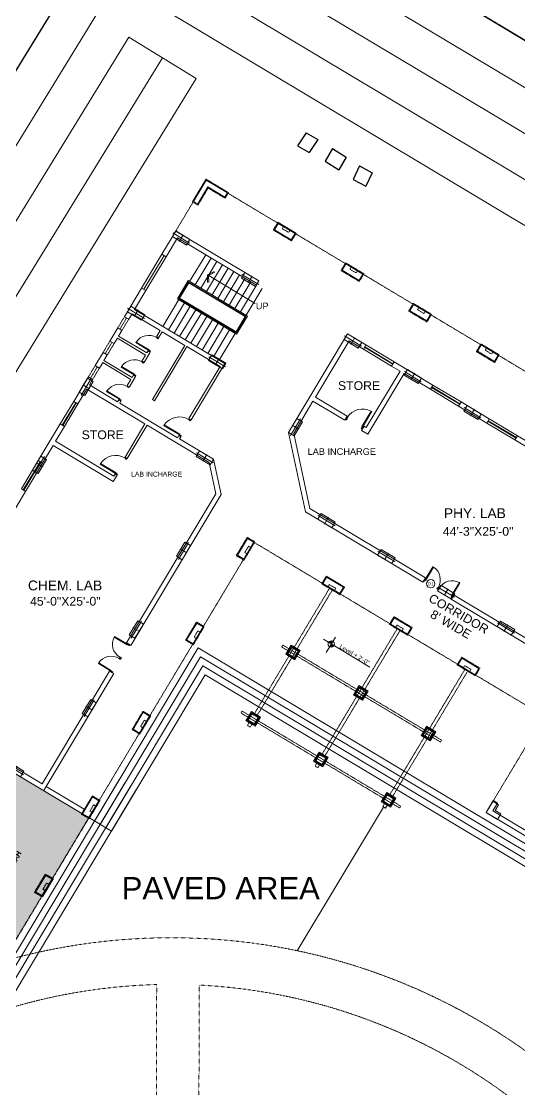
# Model space of a CAD drawing. Header units: inches. Extents: x -110725 to 51121, y 8404 to 44825.
# Drawn here: x 39566 to 40476, y 24195 to 26145 of the extents above; entities that cross this region are included whole.
import ezdxf
from ezdxf.enums import TextEntityAlignment as Align

# ---------------------------------------------------------------- set-up
doc = ezdxf.new("R2010")
doc.units = ezdxf.units.IN
doc.header["$LTSCALE"] = 0.1
doc.header["$MEASUREMENT"] = 0
for name, pattern in [('CENTER', [2, 1.25, -0.25, 0.25, -0.25]), ('DASHED', [0.75, 0.5, -0.25]), ('DASHED2', [0.375, 0.25, -0.125])]:
    doc.linetypes.add(name, pattern=pattern)
doc.layers.get('0').update_dxf_attribs({"color": 1, "lineweight": 0})
doc.layers.get('Defpoints').update_dxf_attribs({"lineweight": 0})
for name, color, linetype in [('boundary', 6, 'Continuous'), ('building', 6, 'Continuous'), ('GF', 1, 'Continuous'), ('GFW', 5, 'Continuous'), ('MAN HOL', 154, 'Continuous')]:
    doc.layers.add(name, color=color, linetype=linetype)
for name, color, linetype, lineweight in [('Col.', 4, 'Continuous', 0), ('dim', 252, 'Continuous', 0), ('DOOR', 32, 'Continuous', 0), ('h', 8, 'Continuous', 0), ('HATCH', 5, 'Continuous', 5), ('stair', 5, 'Continuous', 0), ('TEXT', 3, 'Continuous', 0), ('WALL', 7, 'Continuous', 0), ('WIN', 160, 'Continuous', 0)]:
    doc.layers.add(name, color=color, linetype=linetype, lineweight=lineweight)
doc.styles.add('ARIAL', font='arial.ttf')
doc.styles.add('as', font='arial.ttf')
doc.styles.add('EHSAN', font='arial.ttf', dxfattribs={"height": 54})
doc.styles.add('ROMAND', font='romand.shx')
doc.dimstyles.new('DIM1', dxfattribs={"dimtxt": 54, "dimasz": 6, "dimexe": 6, "dimexo": 3, "dimgap": 1, "dimtad": 0, "dimzin": 0, "dimdsep": 46, "dimlunit": 4, "dimtxsty": 'EHSAN', "dimblk": 'ARCHTICK', "dimcen": 3, "dimdle": 6, "dimclrd": 4, "dimclre": 4, "dimclrt": 6, "dimadec": 0, "dimazin": 0, "dimtfac": 1, "dimtofl": 0, "dimtmove": 1, "dimatfit": 3, "dimldrblk": 'ARCHTICK', "dimfxl": 4, "dimtolj": 1, "dimtzin": 3, "dimlwd": -1, "dimlwe": -1, "dimarcsym": 0})

# ---------------------------------------------------------------- blocks, each defined once
blk = doc.blocks.new('_ArchTick')
at = {"color": 0, "linetype": 'ByBlock', "const_width": 0.15}
blk.add_lwpolyline([(-0.5, -0.5), (0.5, 0.5)], dxfattribs=at)
blk = doc.blocks.new('*D2543')
at = {"layer": 'Defpoints', "color": 0, "transparency": 16777216}
for p in [(40158.6, 26623.7), (40018.8, 26390.9, 1175.7), (42987, 24608.8, 1175.7)]:
    blk.add_point(p, dxfattribs=at)
at = {"layer": 'dim', "color": 4, "transparency": 16777216}
for p, q in [((40138.1, 26636.1), (41544, 25792)), ((40020.4, 26393.4), (40161.7, 26628.8)), ((43147.4, 24829.3), (41741.5, 25673.4)), ((42988.5, 24611.4), (43129.9, 24846.8))]:
    blk.add_line(p, q, dxfattribs=at)
at = {"layer": 'dim', "color": 4, "transparency": 16777216, "xscale": 24, "yscale": 24, "zscale": 24}
for p, rotation in [((40158.6, 26623.7), 149.019361839217), ((43126.8, 24841.6), 329.019361839217)]:
    blk.add_blockref('_ArchTick', p, dxfattribs=dict(at, rotation=rotation))
at = {"layer": 'dim', "color": 6, "transparency": 16777216, "insert": (41642.7, 25732.7), "char_height": 54, "attachment_point": 5, "rotation": 329.0194, "style": 'EHSAN'}
blk.add_mtext('\\A1;288\'-6"', dxfattribs=at)
blk = doc.blocks.new('*D2545')
at = {"layer": 'Defpoints', "color": 0, "transparency": 16777216}
for p in [(39710.6, 26306.5, 1175.7), (38022.1, 24460.8), (38421.1, 24214.8, 1175.7)]:
    blk.add_point(p, dxfattribs=at)
at = {"layer": 'dim', "color": 4, "transparency": 16777216}
for p, q in [((39324.1, 26572.9), (38738, 25622.1)), ((39708, 26308), (39306.4, 26555.6)), ((38009.5, 24440.4), (38595.6, 25391.2)), ((38418.6, 24216.4), (38017, 24464))]:
    blk.add_line(p, q, dxfattribs=at)
at = {"layer": 'dim', "color": 4, "transparency": 16777216, "xscale": 24, "yscale": 24, "zscale": 24}
for p, rotation in [((39311.5, 26552.5), 58.34713072888594), ((38022.1, 24460.8), 238.3471307288859)]:
    blk.add_blockref('_ArchTick', p, dxfattribs=dict(at, rotation=rotation))
at = {"layer": 'dim', "color": 6, "transparency": 16777216, "insert": (38666.8, 25506.6), "char_height": 54, "attachment_point": 5, "rotation": 58.3471, "style": 'EHSAN'}
blk.add_mtext('\\A1;204\'-9{\\H1x;\\S1/4;}"', dxfattribs=at)
blk = doc.blocks.new('D-1')
for points in [[(1.5, 34.9), (1.5, 1.9), (3, 1.9), (3, 34.9)], [(2.2, 0.4), (2.2, -1.9), (0, -1.9), (0, 1.9), (1.5, 1.9), (1.5, 0.4)], [(33.7, 0.4), (34.5, 0.4), (34.5, 1.9), (36, 1.9), (36, -1.9), (33.7, -1.9)]]:
    blk.add_lwpolyline(points, close=True)
blk.add_arc((1.5, 1.9), 33, 0, 87.3947)
blk = doc.blocks.new('44')
at = {"layer": 'Col.', "linetype": 'Continuous'}
blk.add_lwpolyline([(-24729.4, 37327.3), (-24729.4, 37339.3), (-24759.4, 37339.3), (-24759.4, 37327.3)], close=True, dxfattribs=at)
at = {"layer": 'dim', "linetype": 'Continuous'}
for p, q in [((-24744.4, 37340.5), (-24744.4, 37326.1)), ((-24762.4, 37333.3), (-24726.4, 37333.3))]:
    blk.add_line(p, q, dxfattribs=at)
blk = doc.blocks.new('A$C266513BC')
at = {"layer": 'WALL'}
for p, q in [((0, 52.1), (12.5, 58.5)), ((0, 52.1), (86.9, 0)), ((0, 52.1), (0.3, 38)), ((2, 50.9), (13.5, 56.7)), ((2, 50.9), (2.3, 38))]:
    blk.add_line(p, q, dxfattribs=at)
blk = doc.blocks.new('YT')
at = {"layer": 'GF'}
for points in [[(-42608.1, 13072.2), (-42619.7, 13079.1), (-42601.2, 13110), (-42589.6, 13103.1)], [(-42693.7, 12929.4), (-42705.3, 12936.3), (-42686.8, 12967.2), (-42675.2, 12960.2)]]:
    blk.add_lwpolyline(points, close=True, dxfattribs=at)
at = {"layer": 'GFW', "linetype": 'DASHED2'}
for p, q in [((-42522.6, 13215), (-42588.9, 13104.4)), ((-42606.2, 13084.2), (-42599.3, 13095.7)), ((-42602.4, 13081.8), (-42606.2, 13084.2)), ((-42595.4, 13093.4), (-42599.3, 13095.7)), ((-42608.9, 13070.9), (-42675.2, 12960.2)), ((-42705.3, 12936.3), (-42827.5, 13009.5)), ((-42691.8, 12941.3), (-42684.8, 12952.9)), ((-42681, 12950.6), (-42684.8, 12952.9)), ((-42687.9, 12939), (-42691.8, 12941.3))]:
    blk.add_line(p, q, dxfattribs=at)
for points in [[(-42607.6, 13070.1), (-42621.8, 13078.6), (-42601.7, 13112.1), (-42587.6, 13103.6)], [(-42693.2, 12927.3), (-42707.3, 12935.8), (-42687.3, 12969.2), (-42673.1, 12960.8)]]:
    blk.add_lwpolyline(points, close=True, dxfattribs=at)
at = {"layer": 'stair'}
for points in [[(-42456.1, 13279.4), (-42685.4, 12896.4), (-42851.1, 12995.6)], [(-42466.4, 13285.5), (-42689.6, 12912.9), (-42844.9, 13005.9)], [(-42435.5, 13267), (-42677.2, 12863.5), (-42863.4, 12975)], [(-42445.8, 13273.2), (-42681.3, 12880), (-42857.2, 12985.3)]]:
    blk.add_lwpolyline(points, dxfattribs=at)
at = {"layer": 'TEXT', "style": 'ROMAND'}
for s, p in [('PROPOSED', (-42690.1, 13100.9)), ('VERANDAH', (-42678.8, 13094.1))]:
    blk.add_text(s, height=9.6, rotation=59.08, dxfattribs=at).set_placement(p)

msp = doc.modelspace()

# ---------------------------------------------------------------- hatches: boundary and pattern name
at = {"layer": 'h', "linetype": 'Continuous'}
msp.add_hatch(color=252, dxfattribs=at).paths.add_polyline_path([(39555.72893, 24771.82479), (39689.55993, 24691.66705), (39518.45089, 24405.99102), (39384.62298, 24486.14708)])
at = {"layer": 'TEXT'}
h = msp.add_hatch(color=256, dxfattribs=at)
h.paths.add_polyline_path([(40132.01846, 25008.58729), (40135.02283, 25013.60337, 0.4142135624), (40127.00238, 25011.59165)])
h.paths.add_polyline_path([(40132.01846, 25008.58729), (40129.01409, 25003.57121, 0.4142135624), (40137.03454, 25005.58292)])

# ---------------------------------------------------------------- linework, layer by layer
at = {"color": 9}
for p, q in [((39963.91336, 26336.08242), (42949.96697, 24547.0137, 1.07221)), ((39875.42634, 26305.16784, -0.01849), (42912.96363, 24485.25311, 1.07221)), ((38743.15184, 24594.79168), (39764.10777, 26256.07586, 1.07221)), ((39838.42302, 26243.40728, -0.01849), (42875.96031, 24423.49255, 1.07221)), ((39801.4197, 26181.64671, -0.01849), (42838.95699, 24361.73198, 1.07221)), ((39762.61943, 26116.14615, 1.07221), (38804.49156, 24557.09485, 1.07221)), ((39762.61943, 26116.14615, 1.07221), (39885.29888, 26040.75248, 1.07221)), ((39823.95916, 26078.44932, 1.07221), (38865.83129, 24519.39801, 1.07221)), ((38927.17101, 24481.70118, 1.07221), (39885.29888, 26040.75248, 1.07221))]:
    msp.add_line(p, q, dxfattribs=at)
at = {"layer": 'boundary', "linetype": 'CENTER', "elevation": -26.09038}
for points in [[(39710.56934, 26306.46684), (40018.84892, 26390.86365), (42986.98218, 24608.79412)], [(39710.56934, 26306.46684), (38692.71091, 24650.22286)]]:
    msp.add_lwpolyline(points, dxfattribs=at)
at = {"layer": 'building', "linetype": 'Continuous', "elevation": 1.07221}
msp.add_lwpolyline([(36256.32114, 20787.09078), (38421.12416, 24214.83069), (38608.38637, 24266.09692), (38729.46594, 24450.76329), (38692.71091, 24650.22286), (39710.56934, 26306.46684), (40018.84892, 26390.86365), (42986.98218, 24608.79412), (43023.17783, 24483.42297), (42986.87764, 24420.82334), (43301.37527, 24234.54273), (43531.66734, 24283.46768), (46076.03119, 22826.982)], dxfattribs=at)
at = {"layer": 'Col.', "linetype": 'Continuous'}
for p, q in [((40427.19868, 24721.47069), (40414.86667, 24700.88133)), ((40437.49336, 24715.30468), (40427.19868, 24721.47069)), ((40437.49336, 24715.30468), (40431.32735, 24705.01)), ((40441.62203, 24698.84399), (40431.32735, 24705.01)), ((40435.45602, 24688.54932), (40414.86667, 24700.88133)), ((40441.62203, 24698.84399), (40435.45602, 24688.54932))]:
    msp.add_line(p, q, dxfattribs=at)
at = {"layer": 'HATCH', "linetype": 'DASHED'}
for points, elevation in [([(39812.63913, 23995.09732), (39813.38079, 24387.00634)], 25.37558), ([(39890.18125, 23993.72175), (39890.92379, 24386.09921)], 27.51999)]:
    msp.add_lwpolyline(points, dxfattribs=dict(at, elevation=elevation))
msp.add_circle((39840.11864, 23357.89444, 27.16259), 1114.64012, dxfattribs=at)
for start, end in [(91.48829472, 133.95947298), (47.08479239, 87.17122986)]:
    msp.add_arc((39840.11864, 23357.89444, 27.16259), 1029.45919, start, end, dxfattribs=at)
at = {"layer": 'MAN HOL', "linetype": 'Continuous'}
for points, elevation in [([(40086.14165, 25941.60415), (40070.54832, 25917.93326), (40091.96013, 25905.3193)], 5.95671), ([(40086.14165, 25941.60415), (40107.55346, 25928.99019)], 5.95671), ([(40107.55346, 25928.99019), (40091.96013, 25905.3193)], 5.95671), ([(40134.43769, 25912.88457), (40120.80601, 25889.59176), (40145.8628, 25874.00538)], 6.31411), ([(40134.43769, 25912.88457), (40159.49448, 25897.2982)], 6.31411), ([(40159.49448, 25897.2982), (40145.8628, 25874.00538)], 6.31411), ([(40159.49448, 25897.2982), (40145.8628, 25874.00538)], 6.31411), ([(40183.77998, 25881.11397), (40172.24248, 25856.53588), (40195.24305, 25843.96898)], 6.67151), ([(40183.77998, 25881.11397), (40206.78054, 25868.54707)], 6.67151), ([(40206.78054, 25868.54707), (40195.24305, 25843.96898)], 6.67151)]:
    msp.add_lwpolyline(points, dxfattribs=dict(at, elevation=elevation))
at = {"layer": 'stair'}
for p, q in [((39873.50632, 25670.20919), (39902.79472, 25719.10898)), ((39883.80101, 25664.04321), (39913.08941, 25712.943)), ((39894.0957, 25657.87723), (39923.38411, 25706.77702)), ((39904.39039, 25651.71125), (39933.6788, 25700.61104)), ((39914.68509, 25645.54527), (39943.97349, 25694.44506)), ((39924.97978, 25639.37929), (39954.26818, 25688.27908)), ((39935.27447, 25633.21331), (39964.56288, 25682.1131)), ((39945.56916, 25627.04733), (39974.85757, 25675.94712)), ((39871.96482, 25667.63552), (39872.47865, 25668.49341)), ((39882.25951, 25661.46954), (39882.77335, 25662.32743)), ((39955.86385, 25620.88135), (39985.15226, 25669.78114)), ((39966.15855, 25614.71537), (39995.44695, 25663.61516)), ((39976.45324, 25608.54939), (40005.74164, 25657.44918)), ((39853.7238, 25637.18039), (39824.43539, 25588.2806)), ((39892.55421, 25655.30356), (39893.06804, 25656.16145)), ((39902.8489, 25649.13758), (39903.36273, 25649.99547)), ((39913.14359, 25642.9716), (39913.65742, 25643.82949)), ((39923.43828, 25636.80562), (39923.95211, 25637.66351)), ((39864.01849, 25631.01441), (39834.73008, 25582.11462)), ((39874.31318, 25624.84843), (39845.02478, 25575.94864)), ((39884.60787, 25618.68245), (39855.31947, 25569.78266)), ((39865.55998, 25633.58808), (39865.04615, 25632.73019)), ((39875.85468, 25627.4221), (39875.34084, 25626.56421)), ((39886.14937, 25621.25612), (39885.63554, 25620.39823)), ((39933.73297, 25630.63964), (39934.24681, 25631.49753)), ((39944.02767, 25624.47366), (39944.5415, 25625.33155)), ((39894.90257, 25612.51647), (39865.61416, 25563.61668)), ((39905.19726, 25606.35049), (39875.90885, 25557.4507)), ((39915.49195, 25600.18451), (39886.20354, 25551.28472)), ((39896.44406, 25615.09014), (39895.93023, 25614.23225)), ((39906.73875, 25608.92416), (39906.22492, 25608.06627)), ((39917.03344, 25602.75818), (39916.51961, 25601.90029)), ((39925.78664, 25594.01853), (39896.49824, 25545.11874)), ((39936.08133, 25587.85255), (39906.79293, 25538.95276)), ((39946.37603, 25581.68657), (39917.08762, 25532.78678)), ((39927.32814, 25596.5922), (39926.81431, 25595.73431)), ((39947.91752, 25584.26024), (39947.40369, 25583.40235)), ((39956.67072, 25575.52059), (39927.38231, 25526.6208)), ((40227.19622, 24710.97386), (40070.02768, 24448.56599)), ((39689.55993, 24691.66705), (39730.7387, 24667.00313))]:
    msp.add_line(p, q, dxfattribs=at)
at = {"layer": 'stair', "elevation": 27.16259}
for points in [[(39851.15012, 25638.72188), (39959.24439, 25573.97909), (39979.02691, 25607.00789), (39870.93264, 25671.75069)], [(39853.89357, 25639.41), (39958.55627, 25576.72254), (39976.28347, 25606.31978), (39871.62076, 25669.00724)], [(39855.26529, 25639.75406), (39958.21221, 25578.09426), (39974.91174, 25605.97572), (39871.96482, 25667.63552)]]:
    msp.add_lwpolyline(points, close=True, dxfattribs=at)
for points in [[(40899.10944, 21845.45053), (41067.37438, 21845.45053), (41237.23664, 22015.31279), (41237.23664, 23859.58394), (41380.83462, 24108.30295), (39889.23638, 25001.69199), (39699.85462, 24685.50107)], [(40899.10944, 21857.45053), (41062.40382, 21857.45053), (41225.23664, 22020.28335), (41225.23664, 23862.79933), (41364.53783, 24104.07608), (39893.36509, 24985.23132), (39710.14931, 24679.33509)], [(40899.10944, 21869.45053), (41057.43325, 21869.45053), (41213.23664, 22025.25392), (41213.23664, 23866.01472), (41348.24104, 24099.84922), (39897.49381, 24968.77065), (39720.444, 24673.16911)], [(40899.10944, 21881.45053), (41052.46269, 21881.45053), (41201.23664, 22030.22448), (41201.23664, 23869.23011), (41331.94425, 24095.62235), (39901.62252, 24952.30997), (39730.7387, 24667.00313)]]:
    msp.add_lwpolyline(points, dxfattribs=at)
at = {"layer": 'TEXT'}
for p, q in [((39785.92264, 25658.2651), (39822.91852, 25720.03325)), ((39789.78314, 25655.95286), (39826.77903, 25717.72101)), ((39793.64365, 25653.64061), (39830.63954, 25715.40877)), ((40202.58428, 24966.32206), (40117.64542, 25017.19598)), ((40122.70928, 24993.04473), (40139.56007, 25021.17873))]:
    msp.add_line(p, q, dxfattribs=at)
for centre, radius in [((40313.59531, 25118.65488, 27.16259), 7.69524), ((40132.01846, 25008.58729, 27.16259), 5.84699)]:
    msp.add_circle(centre, radius, dxfattribs=at)
at = {"layer": 'WALL'}
for p, q in [((39822.91852, 25720.03325), (39848.22473, 25762.28439)), ((40000.07144, 25671.33618), (39848.22473, 25762.28439)), ((39851.32126, 25749.93888), (39830.63954, 25715.40877)), ((39830.63954, 25715.40877), (39851.32126, 25749.93888)), ((39995.44695, 25663.61516), (39851.32126, 25749.93888)), ((39830.63954, 25715.40877), (39822.91852, 25720.03325)), ((39785.8839, 25658.20042), (39754.5789, 25605.93375)), ((39793.60492, 25653.57594), (39785.8839, 25658.20042)), ((39994.41929, 25661.89938), (40000.07144, 25671.33618)), ((39772.96193, 25619.1105), (39793.60492, 25653.57594)), ((39793.60492, 25653.57594), (39788.6338, 25645.27618)), ((39772.96193, 25619.1105), (39937.67701, 25520.45482)), ((39754.5789, 25605.93375), (39762.29992, 25601.30926)), ((39762.29992, 25601.30926), (39768.33744, 25611.38948)), ((39768.33744, 25611.38948), (39819.81091, 25580.55958)), ((39742.24694, 25585.34436), (39727.85966, 25561.32341)), ((39742.24694, 25585.34436), (39749.96796, 25580.71988)), ((39749.96796, 25580.71988), (39743.93044, 25570.63966)), ((39819.81091, 25580.55958), (39813.13109, 25569.407)), ((39823.67141, 25578.24734), (39816.9916, 25567.09475)), ((39823.67141, 25578.24734), (39864.85018, 25553.58342)), ((39727.85966, 25561.32341), (39735.58067, 25556.69893)), ((39741.6182, 25566.77915), (39735.58067, 25556.69893)), ((39741.6182, 25566.77915), (39793.09166, 25535.94925)), ((39743.93044, 25570.63966), (39795.4039, 25539.80976)), ((39813.13109, 25569.407), (39816.9916, 25567.09475)), ((40053.97201, 25394.47668), (40161.78389, 25574.47891)), ((40103.22063, 25459.18648), (40164.88043, 25562.1334)), ((40195.24164, 25554.43947), (40161.78389, 25574.47891)), ((40190.61716, 25546.71845), (40164.88043, 25562.1334)), ((39701.14041, 25516.71308), (39715.52769, 25540.73403)), ((39715.52769, 25540.73403), (39723.24871, 25536.10954)), ((39790.27236, 25522.48442), (39801.57665, 25541.35802)), ((39795.4039, 25539.80976), (39797.71614, 25543.67027)), ((39797.71614, 25543.67027), (39801.57665, 25541.35802)), ((39805.50262, 25454.497), (39864.85018, 25553.58342)), ((39809.36313, 25452.18476), (39868.71069, 25551.27117)), ((39868.71069, 25551.27117), (39929.19201, 25515.04604)), ((40190.61716, 25546.71845), (40195.24164, 25554.43947)), ((40190.61716, 25546.71845), (40195.24164, 25554.43947)), ((39714.89895, 25522.16881), (39708.86143, 25512.0886)), ((39714.89895, 25522.16881), (39766.37241, 25491.33891)), ((39723.24871, 25536.10954), (39717.21119, 25526.02932)), ((39717.21119, 25526.02932), (39768.68465, 25495.19942)), ((39786.41185, 25524.79666), (39793.09166, 25535.94925)), ((39786.41185, 25524.79666), (39790.27236, 25522.48442)), ((39937.67701, 25520.45482), (39876.0172, 25417.50789)), ((40242.09062, 25515.88855), (40246.71511, 25523.60957)), ((40317.49111, 25481.21845), (40246.71511, 25523.60957)), ((39708.86143, 25512.0886), (39701.14041, 25516.71308)), ((39929.19201, 25515.04604), (39872.15669, 25419.82014)), ((40195.87286, 25403.69266), (40257.53266, 25506.63958)), ((40198.96939, 25391.34715), (40265.25368, 25502.01509)), ((40257.53266, 25506.63958), (40242.09062, 25515.88855)), ((40312.86663, 25473.49744), (40265.25368, 25502.01509)), ((39661.96074, 25451.29889), (39688.80845, 25496.1237)), ((39696.52947, 25491.49921), (39688.80845, 25496.1237)), ((39696.52947, 25491.49921), (39688.80845, 25496.1237)), ((39696.52947, 25491.49921), (39690.49194, 25481.41899)), ((39741.96541, 25450.58909), (39690.49194, 25481.41899)), ((39690.49194, 25481.41899), (39741.96541, 25450.58909)), ((39759.6926, 25480.18633), (39766.37241, 25491.33891)), ((39763.55311, 25477.87409), (39774.85741, 25496.74769)), ((39768.68465, 25495.19942), (39770.9969, 25499.05993)), ((39770.9969, 25499.05993), (39774.85741, 25496.74769)), ((40312.86663, 25473.49744), (40317.49111, 25481.21845)), ((39669.68176, 25446.67441), (39685.86746, 25473.69797)), ((39685.86746, 25473.69797), (39792.03147, 25410.1113)), ((39759.6926, 25480.18633), (39763.55311, 25477.87409)), ((39661.96074, 25451.29889), (39669.68176, 25446.67441)), ((39744.27765, 25454.4496), (39741.96541, 25450.58909)), ((39744.27765, 25454.4496), (39748.13816, 25452.13736)), ((39748.13816, 25452.13736), (39745.82592, 25448.27685)), ((39745.82592, 25448.27685), (39851.34651, 25385.07555)), ((39805.50262, 25454.497), (39809.36313, 25452.18476)), ((40063.51186, 25392.88891), (40098.59614, 25451.46546)), ((40156.50379, 25416.78182), (40098.59614, 25451.46546)), ((40161.12827, 25424.50284), (40103.22063, 25459.18648)), ((40364.34009, 25442.66753), (40368.96458, 25450.38855)), ((40415.81355, 25411.83763), (40364.34009, 25442.66753)), ((40420.43804, 25419.55865), (40368.96458, 25450.38855)), ((40156.50379, 25416.78182), (40161.12827, 25424.50284)), ((39597.21795, 25343.20462), (39637.29682, 25410.12012)), ((39628.83214, 25378.47207), (39645.01784, 25405.49564)), ((39645.01784, 25405.49564), (39637.29682, 25410.12012)), ((39755.80634, 25349.62998), (39792.03147, 25410.1113)), ((39759.66685, 25347.31774), (39795.89198, 25407.79906)), ((39795.89198, 25407.79906), (39909.14945, 25339.96378)), ((39872.15669, 25419.82014), (39876.0172, 25417.50789)), ((40187.38786, 25398.28388), (40192.01235, 25406.0049)), ((40195.87286, 25403.69266), (40192.01235, 25406.0049)), ((40415.81355, 25411.83763), (40420.43804, 25419.55865)), ((39853.65875, 25388.93606), (39851.34651, 25385.07555)), ((39853.65875, 25388.93606), (39857.51926, 25386.62382)), ((39857.51926, 25386.62382), (39855.20702, 25382.76331)), ((40053.97201, 25394.47668), (40084.7476, 25249.94315)), ((40063.51186, 25392.88891), (40092.7341, 25255.6505)), ((40198.96939, 25391.34715), (40187.38786, 25398.28388)), ((40467.28701, 25381.00773), (40471.9115, 25388.72875)), ((40523.38496, 25357.89885), (40471.9115, 25388.72875)), ((39604.93897, 25338.58014), (39624.20766, 25370.75105)), ((39624.20766, 25370.75105), (39734.23218, 25304.85214)), ((39628.83214, 25378.47207), (39734.99616, 25314.8854)), ((39855.20702, 25382.76331), (39917.13595, 25345.67113)), ((40518.76047, 25350.17783), (40467.28701, 25381.00773)), ((39755.80634, 25349.62998), (39759.66685, 25347.31774)), ((39917.13595, 25345.67113), (39930.83577, 25281.3317)), ((39604.93897, 25338.58014), (39597.21795, 25343.20462)), ((39909.14945, 25339.96378), (39921.29592, 25282.91948)), ((39734.23218, 25304.85214), (39741.16891, 25316.43367)), ((39734.99616, 25314.8854), (39737.3084, 25318.74591)), ((39737.3084, 25318.74591), (39741.16891, 25316.43367)), ((39574.10907, 25287.10668), (39543.27917, 25235.63321)), ((39574.10907, 25287.10668), (39566.38805, 25291.73116)), ((39758.25536, 25010.7077), (39921.29592, 25282.91948)), ((39765.97638, 25006.08322), (39930.83577, 25281.3317)), ((40299.32798, 25121.42076), (40084.7476, 25249.94315)), ((40303.95247, 25129.14178), (40092.7341, 25255.6505)), ((40303.95247, 25129.14178), (40299.32798, 25121.42076)), ((40355.42593, 25098.31188), (40350.80145, 25090.59086)), ((40551.20227, 24981.05214), (40355.42593, 25098.31188)), ((40569.74084, 24959.45766), (40350.80145, 25090.59086)), ((39758.25536, 25010.7077), (39765.97638, 25006.08322)), ((39604.10585, 24753.34039), (39727.42546, 24959.23424)), ((39611.82687, 24748.71591), (39735.14648, 24954.60975)), ((39727.42546, 24959.23424), (39735.14648, 24954.60975)), ((39604.10585, 24753.34039), (39346.73855, 24907.4899)), ((39555.72893, 24771.82479), (39676.69156, 24699.37452)), ((39611.82687, 24748.71591), (39607.20239, 24740.99489)), ((39611.82687, 24748.71591), (39681.31605, 24707.09554)), ((40427.92329, 24722.67974), (40414.85538, 24700.8616)), ((40435.64431, 24718.05525), (40427.92329, 24722.67974)), ((40435.64431, 24718.05525), (40427.20088, 24703.95813)), ((40521.43304, 24647.51802), (40427.20088, 24703.95813)), ((40515.52171, 24640.56775), (40414.85538, 24700.8616))]:
    msp.add_line(p, q, dxfattribs=at)
at = {"layer": 'WALL', "elevation": 27.16259}
msp.add_lwpolyline([(39942.52017, 25831.7754), (39903.77044, 25854.98445), (39880.55424, 25816.23901), (39888.27441, 25811.6131), (39906.86555, 25842.6398), (39937.89568, 25824.05438), (39942.52017, 25831.7754)], dxfattribs=at)
for points in [[(40035.1724, 25776.28158), (40028.23567, 25764.70005), (40059.11975, 25746.20211), (40066.05648, 25757.78364)], [(40158.70871, 25702.28982), (40151.77198, 25690.70829), (40182.65605, 25672.21035), (40189.59278, 25683.79188)], [(40282.24501, 25628.29806), (40275.30828, 25616.71653), (40306.19236, 25598.21859), (40313.12909, 25609.80011)], [(40405.78132, 25554.30629), (40398.84459, 25542.72476), (40429.72867, 25524.22682), (40436.6654, 25535.80835)], [(39972.16735, 25163.50711), (39960.58582, 25170.44384), (39979.08376, 25201.32791), (39990.66529, 25194.39119)], [(40147.44488, 25100.48845), (40154.3816, 25112.06998), (40123.49753, 25130.56792), (40116.5608, 25118.98639)], [(40270.98118, 25026.49668), (40277.91791, 25038.07821), (40247.03383, 25056.57615), (40240.09711, 25044.99462)], [(39879.67765, 25009.08673), (39868.09612, 25016.02345), (39886.59406, 25046.90753), (39898.17559, 25039.9708)], [(40071.45317, 24995.5073), (40059.87165, 25002.44402), (40052.93492, 24990.86249), (40064.51645, 24983.92577)], [(40394.51749, 24952.50492), (40401.45422, 24964.08645), (40370.57014, 24982.58439), (40363.63341, 24971.00286)], [(40194.98948, 24921.51553), (40183.40795, 24928.45226), (40176.47123, 24916.87073), (40188.05275, 24909.934)], [(39782.04963, 24846.08743), (39770.4681, 24853.02416), (39788.96604, 24883.90824), (39800.54757, 24876.97151)], [(39998.82761, 24874.25199), (39987.24609, 24881.18872), (39980.30936, 24869.60719), (39991.89089, 24862.67047)], [(40318.52579, 24847.52377), (40306.94426, 24854.4605), (40300.00753, 24842.87897), (40311.58906, 24835.94224)], [(40122.36392, 24800.26023), (40110.78239, 24807.19696), (40103.84567, 24795.61543), (40115.42719, 24788.6787)], [(39689.55993, 24691.66705), (39677.9784, 24698.60378), (39696.47634, 24729.48785), (39708.05787, 24722.55113)], [(40245.90023, 24726.26847), (40234.3187, 24733.2052), (40227.38197, 24721.62367), (40238.9635, 24714.68694)]]:
    msp.add_lwpolyline(points, close=True, dxfattribs=at)
at = {"layer": 'WIN', "linetype": 'DASHED2'}
for p, q in [((40044.82367, 25770.50097), (40042.51143, 25766.64046)), ((40042.51143, 25766.64046), (40054.09296, 25759.70374)), ((40056.4052, 25763.56425), (40054.09296, 25759.70374)), ((40168.35998, 25696.50921), (40166.04774, 25692.6487)), ((40166.04774, 25692.6487), (40177.62927, 25685.71197)), ((40179.94151, 25689.57248), (40177.62927, 25685.71197)), ((40291.89629, 25622.51745), (40289.58404, 25618.65694)), ((40289.58404, 25618.65694), (40301.16557, 25611.72021)), ((39742.24694, 25585.34436), (39754.5789, 25605.93375)), ((39758.43941, 25603.6215), (39746.10745, 25583.03212)), ((39749.96796, 25580.71988), (39762.29992, 25601.30926)), ((40303.47782, 25615.58072), (40301.16557, 25611.72021)), ((39715.52769, 25540.73403), (39727.85966, 25561.32341)), ((39731.72016, 25559.01117), (39719.3882, 25538.42179)), ((39723.24871, 25536.10954), (39735.58067, 25556.69893)), ((40415.43259, 25548.52569), (40413.12035, 25544.66518)), ((40413.12035, 25544.66518), (40424.70188, 25537.72845)), ((40427.01412, 25541.58896), (40424.70188, 25537.72845)), ((39688.80845, 25496.1237), (39701.14041, 25516.71308)), ((39705.00092, 25514.40084), (39692.66896, 25493.81145)), ((39696.52947, 25491.49921), (39708.86143, 25512.0886)), ((40519.12616, 24877.87087), (39991.95213, 25193.62044)), ((39974.08745, 25175.47063), (39981.02418, 25187.05215)), ((39977.94796, 25173.15838), (39974.08745, 25175.47063)), ((39984.88469, 25184.73991), (39981.02418, 25187.05215)), ((39689.55993, 24691.66705), (39971.3966, 25162.22027)), ((40126.21207, 25113.20578), (40128.52432, 25117.06629)), ((40140.10585, 25110.12956), (40128.52432, 25117.06629)), ((40128.77757, 25110.19093), (39990.46318, 24879.26185)), ((40133.92492, 25107.10794), (39995.61052, 24876.17886)), ((40137.7936, 25106.26905), (40140.10585, 25110.12956)), ((39881.59775, 25021.05024), (39888.53447, 25032.63177)), ((39892.39498, 25030.31953), (39888.53447, 25032.63177)), ((40252.31388, 25036.19916), (40113.99948, 24805.27009)), ((40257.46122, 25033.11617), (40119.14683, 24802.1871)), ((40249.74838, 25039.21402), (40252.06062, 25043.07453)), ((40263.64215, 25036.1378), (40252.06062, 25043.07453)), ((40261.32991, 25032.27729), (40263.64215, 25036.1378)), ((39885.45826, 25018.738), (39881.59775, 25021.05024)), ((40041.64936, 25003.15878), (40043.70469, 25006.59035)), ((40331.18758, 24829.74059), (40041.64936, 25003.15878)), ((40333.24291, 24833.17215), (40043.70469, 25006.59035)), ((40375.85018, 24962.2074), (40237.53579, 24731.27833)), ((40380.99753, 24959.12441), (40242.68314, 24728.19534)), ((40373.28469, 24965.22226), (40375.59693, 24969.08277)), ((40387.17846, 24962.14604), (40375.59693, 24969.08277)), ((40384.86622, 24958.28553), (40387.17846, 24962.14604)), ((40256.72709, 24709.3141), (39967.18887, 24882.73229)), ((39967.30802, 24882.93115), (39969.36335, 24886.36271)), ((40258.78241, 24712.74566), (39969.2442, 24886.16386)), ((39783.96973, 24858.05095), (39790.90645, 24869.63248)), ((39787.83024, 24855.73871), (39783.96973, 24858.05095)), ((39794.76696, 24867.32023), (39790.90645, 24869.63248)), ((39983.52645, 24867.68032), (39978.90196, 24859.9593)), ((39984.04931, 24856.87631), (39978.90196, 24859.9593)), ((39988.6738, 24864.59733), (39984.04931, 24856.87631)), ((40427.92329, 24722.67974), (40501.91506, 24846.21605)), ((40107.06276, 24793.68856), (40102.43827, 24785.96754)), ((40107.58562, 24782.88455), (40102.43827, 24785.96754)), ((40112.2101, 24790.60557), (40107.58562, 24782.88455)), ((39691.48002, 24703.63057), (39698.41675, 24715.21209)), ((39695.34053, 24701.31832), (39691.48002, 24703.63057)), ((39702.27726, 24712.89985), (39698.41675, 24715.21209)), ((40256.84624, 24709.51295), (40258.90157, 24712.94452))]:
    msp.add_line(p, q, dxfattribs=at)
at = {"layer": 'WIN'}
for p, q in [((40190.61716, 25546.71845), (40242.09062, 25515.88855)), ((40192.67249, 25550.15001), (40244.14595, 25519.32011)), ((40193.18632, 25551.00791), (40244.65978, 25520.178)), ((40195.24164, 25554.43947), (40246.71511, 25523.60957)), ((40317.49111, 25481.21845), (40368.96458, 25450.38855)), ((40312.86663, 25473.49744), (40364.34009, 25442.66753)), ((40314.92196, 25476.929), (40366.39542, 25446.0991)), ((40315.43579, 25477.78689), (40366.90925, 25446.95699)), ((39661.96074, 25451.29889), (39637.29682, 25410.12012)), ((39665.82125, 25448.98665), (39641.15733, 25407.80788)), ((39666.67914, 25448.47282), (39642.01522, 25407.29405)), ((39645.01784, 25405.49564), (39669.68176, 25446.67441)), ((40415.81355, 25411.83763), (40467.28701, 25381.00773)), ((40417.86888, 25415.2692), (40469.34234, 25384.4393)), ((40418.38271, 25416.12709), (40469.85617, 25385.29719)), ((40420.43804, 25419.55865), (40471.9115, 25388.72875)), ((39566.38805, 25291.73116), (39597.21795, 25343.20462)), ((39569.81961, 25289.67583), (39600.64951, 25341.1493)), ((39570.6775, 25289.162), (39601.50741, 25340.63546)), ((39574.10907, 25287.10668), (39604.93897, 25338.58014))]:
    msp.add_line(p, q, dxfattribs=at)
at = {"layer": 'WIN', "linetype": 'Continuous'}
for p, q in [((40331.18758, 24829.74059), (40333.24291, 24833.17215)), ((40230.59906, 24719.6968), (40225.97458, 24711.97578)), ((40231.12192, 24708.89279), (40225.97458, 24711.97578)), ((40235.74641, 24716.61381), (40231.12192, 24708.89279))]:
    msp.add_line(p, q, dxfattribs=at)
at = {"layer": 'WIN', "linetype": 'DASHED2', "elevation": 27.16259}
for points in [[(39944.57775, 25832.29149), (39903.25459, 25857.0419), (39878.49656, 25815.7233), (39888.79012, 25809.55542), (39907.3814, 25840.58236), (39938.41177, 25821.9968)], [(40034.65631, 25778.33916), (40026.17809, 25764.18396), (40059.63584, 25744.14453), (40068.11406, 25758.29973)], [(40158.19262, 25704.3474), (40149.71439, 25690.1922), (40183.17214, 25670.15276), (40191.65037, 25684.30797)], [(40281.72892, 25630.35564), (40273.2507, 25616.20044), (40306.70845, 25596.161), (40315.18667, 25610.3162)], [(40405.26523, 25556.36388), (40396.78701, 25542.20868), (40430.24476, 25522.16924), (40438.72298, 25536.32444)], [(39972.68344, 25161.44953), (39958.52824, 25169.92775), (39978.56767, 25203.3855), (39992.72288, 25194.90728)], [(40147.96097, 25098.43086), (40156.43919, 25112.58606), (40122.98144, 25132.6255), (40114.50322, 25118.4703)], [(40271.49727, 25024.4391), (40279.9755, 25038.5943), (40246.51775, 25058.63374), (40238.03952, 25044.47854)], [(39880.19374, 25007.02914), (39866.03854, 25015.50736), (39886.07797, 25048.96511), (39900.23317, 25040.48689)], [(40395.03358, 24950.44734), (40403.5118, 24964.60254), (40370.05405, 24984.64198), (40361.57583, 24970.48677)], [(39782.56572, 24844.02985), (39768.41052, 24852.50807), (39788.44995, 24885.96582), (39802.60515, 24877.4876)], [(39690.07602, 24689.60946), (39675.92081, 24698.08769), (39695.96025, 24731.54544), (39710.11545, 24723.06721)]]:
    msp.add_lwpolyline(points, close=True, dxfattribs=at)
for points in [[(39879.78326, 25814.95232), (39848.22473, 25762.28439)], [(40033.88556, 25777.05233), (39943.807, 25831.00465)], [(40157.42187, 25703.06056), (40067.34331, 25757.01289)], [(40280.95818, 25629.0688), (40190.87962, 25683.02113)], [(40404.49448, 25555.07704), (40314.41593, 25609.02937)], [(40528.03079, 25481.08528), (40437.95223, 25535.0376)]]:
    msp.add_lwpolyline(points, dxfattribs=at)
at = {"layer": 'WIN', "linetype": 'Continuous', "elevation": 27.16259}
for points in [[(40075.56834, 24996.53947), (40058.83947, 25006.55919), (40048.81975, 24989.83032), (40065.54862, 24979.8106)], [(40073.51076, 24996.02338), (40059.35556, 25004.50161), (40050.87733, 24990.34641), (40065.03254, 24981.86818)], [(40199.10465, 24922.54771), (40182.37577, 24932.56743), (40172.35606, 24915.83855), (40189.08493, 24905.81884)], [(40197.04707, 24922.03162), (40182.89186, 24930.50984), (40174.41364, 24916.35464), (40188.56884, 24907.87642)], [(40002.94278, 24875.28417), (39986.21391, 24885.30389), (39976.19419, 24868.57501), (39992.92307, 24858.5553)], [(40000.8852, 24874.76808), (39986.73, 24883.24631), (39978.25177, 24869.0911), (39992.40698, 24860.61288)], [(40322.64096, 24848.55595), (40305.91208, 24858.57567), (40295.89236, 24841.84679), (40312.62124, 24831.82707)], [(40320.58337, 24848.03986), (40306.42817, 24856.51808), (40297.94995, 24842.36288), (40312.10515, 24833.88466)], [(40126.47909, 24801.29241), (40109.75021, 24811.31213), (40099.7305, 24794.58325), (40116.45937, 24784.56353)], [(40124.42151, 24800.77632), (40110.2663, 24809.25454), (40101.78808, 24795.09934), (40115.94328, 24786.62112)], [(40250.0154, 24727.30065), (40233.28652, 24737.32037), (40223.2668, 24720.59149), (40239.99568, 24710.57177)], [(40247.95781, 24726.78456), (40233.80261, 24735.26278), (40225.32439, 24721.10758), (40239.47959, 24712.62936)]]:
    msp.add_lwpolyline(points, close=True, dxfattribs=at)

# ---------------------------------------------------------------- block references
at = {"layer": 'Col.', "linetype": 'Continuous', "xscale": -1}
for p, rotation in [((80296.18662, 45006.00898, 27.16259), 148.9999999999941), ((80422.29663, 44930.47571, 27.16259), 148.9999999999941), ((80213.9738, 44868.74628, 27.16259), 148.9999999999941), ((80609.74579, 44818.2035, 27.16259), 148.9999999999941), ((80361.96594, 44780.10429, 27.16259), 148.9999999999941), ((80719.05155, 44753.1472, 27.16259), 148.9999999999941), ((20428.196, 65915.97607, 27.16259), 238.9999999996858), ((80827.99217, 44687.48538, 27.16259), 148.9999999999941), ((20810.24741, 65842.43858, 27.16259), 238.9999999996858), ((20343.06802, 65773.78703, 27.16259), 238.9999999996858), ((80339.38102, 44604.84796, 27.16259), 148.9999999999941), ((80561.65187, 44490.32056, 27.16259), 148.9999999999941), ((20605.6032, 65616.56219, 27.16259), 238.9999999996858), ((80670.7977, 44424.99714, 27.16259), 148.9999999999941), ((80779.90006, 44359.60136, 27.16259), 148.9999999999941), ((20519.66512, 65473.08037, 27.16259), 238.9999999996858), ((80889.02415, 44294.24175, 27.16259), 148.9999999999941), ((20433.72705, 65329.59855, 27.16259), 238.9999999996858), ((79993.15687, 44035.89565, 27.16259), 148.9999999999941)]:
    msp.add_blockref('44', p, dxfattribs=dict(at, rotation=rotation))
at = {"layer": 'dim', "linetype": 'Continuous'}
msp.add_blockref('YT', (82212.14746, 11476.64004, 27.16259), dxfattribs=at)
at = {"layer": 'DOOR'}
for p, xscale, yscale, zscale, rotation in [((39799.6464, 25542.51414, 27.16259), 0.833333333333352, 0.833333333333352, 0.833333333333352, 59.08060506183639), ((39772.92715, 25497.90381, 27.16259), 0.833333333333352, 0.833333333333352, 0.833333333333352, 59.08060506183639), ((39746.2079, 25453.29348, 27.16259), 0.833333333333352, 0.833333333333352, 0.833333333333352, 59.08060506183639), ((40301.64023, 25125.28127, 27.16259), 0.8333333333333358, 0.8333333333333358, 0.8333333333333358, 329.0806050618364), ((40353.11369, 25094.45137, 27.16259), -0.8333333333333358, 0.8333333333294356, 0.8333333333298464, 329.08060506182), ((39762.11587, 25008.39546, 27.16259), -0.8333333333333358, 0.8333333333294356, 0.8333333333298464, 59.08060506182), ((39731.28597, 24956.922, 27.16259), 0.8333333333333357, 0.8333333333333357, 0.8333333333333357, 59.08060506183639)]:
    msp.add_blockref('D-1', p, dxfattribs=dict(at, xscale=xscale, yscale=yscale, zscale=zscale, rotation=rotation))
at = {"layer": 'DOOR', "xscale": -1, "rotation": 329.0806050618358}
msp.add_blockref('D-1', (40189.7001, 25402.14439, 27.16259), dxfattribs=at)
at = {"layer": 'DOOR', "rotation": 59.08060506183639}
for p in [(39855.58901, 25387.77994, 27.16259), (39739.23865, 25317.58979, 27.16259)]:
    msp.add_blockref('D-1', p, dxfattribs=at)
at = {"layer": 'h', "linetype": 'Continuous'}
msp.add_blockref('A$C266513BC', (39905.96503, 25630.17093, 27.16259), dxfattribs=at)

# ---------------------------------------------------------------- texts
at = {"layer": 'TEXT', "style": 'as'}
for s, height, p in [(' UP', 12, (39989.66339, 25619.49715)), ('STORE', 16, (40144.27508, 25472.09665)), ('STORE', 16, (39676.46586, 25382.44956)), ('LAB INCHARGE', 12, (40088.76753, 25353.79775)), ('LAB INCHARGE', 9, (39766.43223, 25314.0929)), ('PHY. LAB', 18, (40337.5276, 25238.3036)), ('44\'-3"X25\'-0"', 16, (40335.76327, 25206.18495)), ('CHEM. LAB', 18, (39578.37668, 25106.45314)), ('45\'-0"X25\'-0"', 16, (39582.26439, 25078.58251)), ('PAVED AREA', 40.5, (39749.56115, 24542.74942))]:
    msp.add_text(s, height=height, dxfattribs=at).set_placement(p)
at = {"layer": 'TEXT', "style": 'ARIAL'}
msp.add_text('D1', height=5.76, dxfattribs=at).set_placement((40313.57028, 25118.70385), align=Align.MIDDLE_CENTER)
at = {"layer": 'TEXT', "style": 'as'}
for s, height, rotation, p in [('CORRIDOR', 16, 330.00143465, (40308.10785, 25087.45199)), ("8' WIDE", 16, 330.00143465, (40311.16456, 25058.025)), ('Level + 2\'-0"', 8, 329.08060506, (40146.16241, 25001.62037))]:
    msp.add_text(s, height=height, rotation=rotation, dxfattribs=at).set_placement(p)

# ---------------------------------------------------------------- dimensions: what is measured, and where the dimension line sits
at = {"layer": 'dim'}
dim = msp.add_linear_dim(base=(40158.64224, 26623.69701, -1174.66297), p1=(42986.98218, 24608.79412, 1.07221), p2=(40018.84892, 26390.86365, 1.07221), angle=149.01936184, dimstyle='DIM1', override={"dimtxt": 36, "dimasz": 24, "dimdle": 24}, dxfattribs=at)
dim.commit()
dim.dimension.update_dxf_attribs({"geometry": '*D2543', "text_midpoint": (41642.70888, 25732.66224, -1174.66297), "dimtype": 161})
dim = msp.add_aligned_dim(p1=(39710.56934, 26306.46684, 1.07221), p2=(38421.12416, 24214.83069, 1.07221), distance=-468.76796, dimstyle='DIM1', override={"dimtxt": 36, "dimasz": 24, "dimdle": 24}, dxfattribs=at)
dim.commit()
dim.dimension.update_dxf_attribs({"geometry": '*D2545', "text_midpoint": (38666.81128, 25506.64488, -1174.66297)})

doc.saveas('drawing.dxf')
